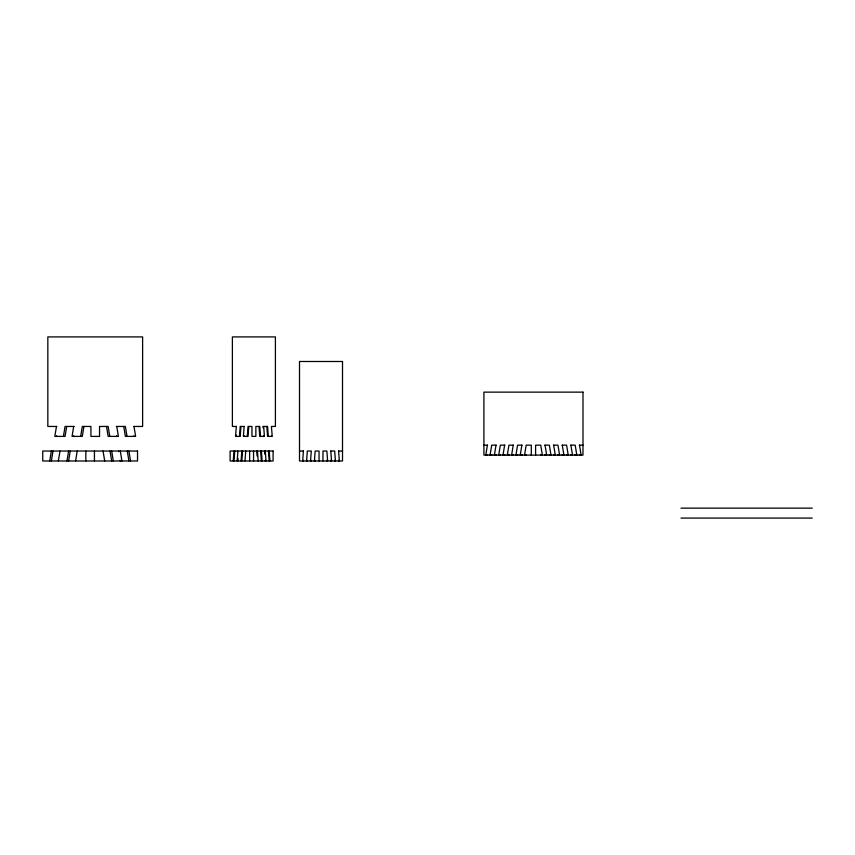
<?xml version="1.0" encoding="UTF-8"?>
<svg xmlns="http://www.w3.org/2000/svg" width="855" height="855" viewBox="0 0 855 855"><rect width="100%" height="100%" fill="white"/><g stroke="black" fill="none" stroke-linecap="round" stroke-linejoin="round"><path stroke-width="1.28" d="M233.255 460.984L233.992 451.034M236.301 426.453L235.563 436.403L240.212 436.403L240.95 426.453M233.992 460.984L234.74 451.034M236.301 436.403L236.397 435.163M237.166 460.984L237.904 451.034M239.475 436.403L240.212 426.453L244.22 426.453M237.904 460.984L238.096 458.504M241.078 460.984L241.815 451.034M244.124 426.453L243.386 436.403L248.036 436.403L248.773 426.453M241.815 460.984L242.553 451.034M244.124 436.403L244.167 435.783M244.99 460.984L245.727 451.034M247.298 436.403L248.036 426.453L251.947 426.453L251.947 436.403L255.859 436.403L255.859 426.453L259.77 426.453L260.508 436.403M302.67 460.984L303.407 451.034M303.407 460.984L303.461 460.364M306.582 460.984L307.319 451.034L311.327 451.034L310.493 460.984M307.319 460.984L307.373 460.364M311.231 460.984L311.284 460.364M314.405 460.984L315.142 451.034L319.054 451.034L319.054 460.984M315.142 460.984L315.185 460.364M49.729 460.984L51.364 451.034M56.451 426.453L54.816 436.403L65.066 436.403L66.701 426.453M51.364 460.984L52.999 451.034M56.451 436.403L56.548 435.783M58.354 460.984L59.978 451.034M63.43 436.403L65.066 426.453L74.086 426.453M66.968 460.984L68.603 451.034M73.68 426.453L72.044 436.403L82.294 436.403L83.929 426.453M68.603 460.984L70.228 451.034M73.68 436.403L73.787 435.783M75.582 460.984L77.217 451.034M80.669 436.403L82.294 426.453L90.919 426.453L90.919 436.403L99.533 436.403L99.533 426.453L108.147 426.453L109.782 436.403M485.768 455.106L487.403 445.156M487.403 455.106L487.5 454.486M490.075 455.106L491.711 445.156L496.221 445.156M491.711 455.106L491.807 454.486M494.382 455.106L496.018 445.156M496.018 455.106L496.114 454.486M498.689 455.106L500.325 445.156L504.835 445.156M500.325 455.106L500.421 454.486M502.997 455.106L504.632 445.156M504.632 455.106L504.739 454.486M507.304 455.106L508.939 445.156L513.449 445.156M508.939 455.106L509.046 454.486M511.611 455.106L513.246 445.156M513.246 455.106L513.353 454.486M515.928 455.106L517.553 445.156L522.063 445.156M517.553 455.106L517.66 454.486M520.235 455.106L521.86 445.156M521.86 455.106L521.967 454.486M524.543 455.106L526.167 445.156L531.297 445.156L531.297 455.106M526.167 455.106L526.274 454.486M56.858 426.453L47.837 426.453L47.837 336.913L142.614 336.913L142.614 426.453L133.647 426.453M116.366 426.453L125.375 426.453L127.01 436.403M236.397 426.453L232.389 426.453L232.389 336.913L275.406 336.913L275.406 426.453L271.409 426.453L272.243 436.403L267.583 436.403L266.846 426.453M483.909 445.156L487.607 445.156M544.838 445.156L549.348 445.156L550.973 455.106M553.452 445.156L557.962 445.156L559.598 455.106M562.066 445.156L566.576 445.156L568.212 455.106M570.68 445.156L575.191 445.156L576.826 455.106M579.295 445.156L582.992 445.156M299.507 451.034L303.504 451.034M330.693 451.034L334.69 451.034L335.438 460.984M338.516 451.034L342.513 451.034M680.975 508.137L812.25 508.137M680.975 518.087L812.25 518.087M579.498 445.156L581.133 455.106M579.401 454.486L579.498 455.106M575.094 454.486L575.191 455.106M570.884 445.156L572.519 455.106M570.787 454.486L570.884 455.106M566.48 454.486L566.576 455.106M562.269 445.156L563.905 455.106M562.163 454.486L562.269 455.106M557.855 454.486L557.962 455.106M553.655 445.156L555.29 455.106M553.548 454.486L553.655 455.106M549.241 454.486L549.348 455.106M545.041 445.156L546.666 455.106M544.934 454.486L545.041 455.106M542.359 455.106L540.734 445.156L535.604 445.156L535.604 455.106M540.627 454.486L540.734 455.106M134 426.453L135.624 436.403L125.375 436.403L123.751 426.453M133.893 435.783L134 436.403M128.913 451.034L130.548 460.984M127.277 451.034L128.913 460.984M116.761 426.453L118.396 436.403L108.147 436.403L106.512 426.453M120.299 451.034L121.923 460.984M116.665 435.783L116.761 436.403M118.663 451.034L118.76 451.664M120.192 460.364L120.299 460.984M111.674 451.034L113.309 460.984M110.049 451.034L111.674 460.984M103.06 451.034L104.695 460.984M338.601 451.034L339.35 460.984M338.559 460.364L338.601 460.984M334.647 460.364L334.69 460.984M330.789 451.034L331.526 460.984M330.735 460.364L330.789 460.984M327.615 460.984L326.877 451.034L322.966 451.034L322.966 460.984M326.824 460.364L326.877 460.984M271.452 435.783L271.495 436.403M268.331 436.403L267.583 426.453L262.934 426.453L263.03 427.703M269.186 451.034L269.934 460.984M268.449 451.034L269.186 460.984M263.671 426.453L264.419 436.403L259.77 436.403L259.022 426.453M265.274 451.034L266.023 460.984M263.629 435.783L263.671 436.403M264.537 451.034L264.58 451.664M264.633 452.284L264.772 454.144M265.232 460.364L265.274 460.984M261.374 451.034L262.111 460.984M260.625 451.034L261.374 460.984M257.462 451.034L258.199 460.984M256.714 451.034L257.088 456.014M253.55 451.034L253.55 460.984M249.639 451.034L249.639 460.984M94.445 451.034L94.445 460.984M85.831 451.034L85.831 460.984M342.513 361.494L299.507 361.494L299.507 460.984L342.513 460.984L342.513 361.494M582.992 392.135L483.909 392.135L483.909 455.106L582.992 455.106L582.992 392.135M137.527 451.034L42.75 451.034L42.75 460.984L137.527 460.984L137.527 451.034M273.098 451.034L230.091 451.034L230.091 460.984L273.098 460.984L273.098 451.034"/></g></svg>
